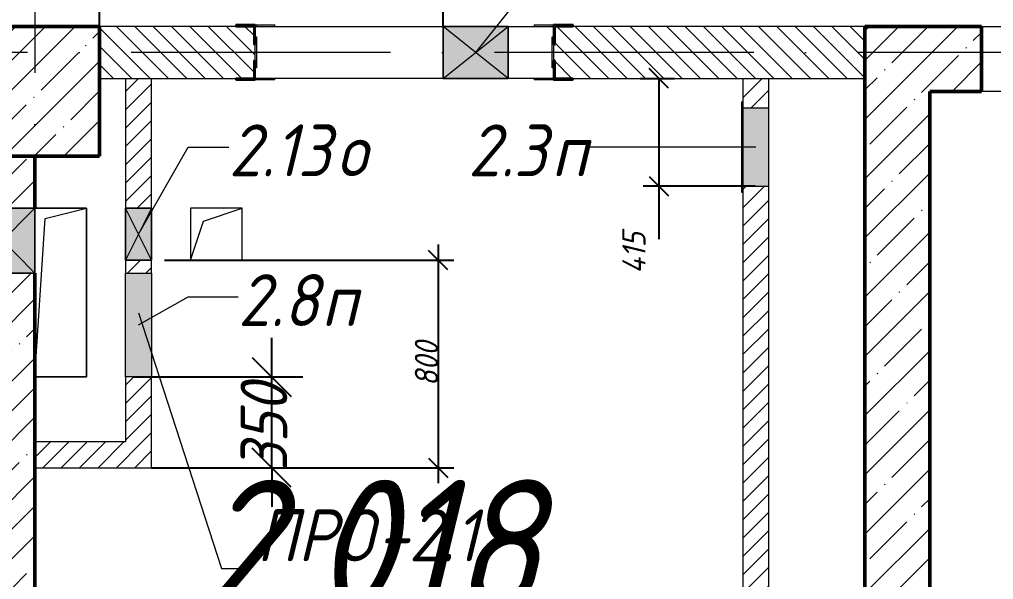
# Model space of a CAD drawing. Header units: millimetres. Extents: x -537608 to 253996, y -217170 to 186033.
# Drawn here: x -121207 to -117452, y 15674 to 17831 of the extents above; entities that cross this region are included whole.
import ezdxf

# ---------------------------------------------------------------- set-up
doc = ezdxf.new("R2010")
doc.units = ezdxf.units.MM
doc.linetypes.add('50_200_ШТРИХ_1Т_ш5_п1_п1_', pattern=[1400, 1000, -200, 0, -200])
for name, color, linetype, lineweight in [('A-____-____-DIMS', 7, 'Continuous', 9), ('A-DETL-GENF-OTLN', 7, 'Continuous', 9), ('A-FLOR-____-OTLN', 7, 'Continuous', 9), ('A-GENM-____-IDEN', 7, 'Continuous', 9), ('A-GENM-____-MCUT', 7, 'Continuous', 25), ('A-GENM-____-OTLN', 7, 'Continuous', 9), ('A-GENM-____-OTLN-1', 7, 'Continuous', 25), ('A-GLAZ-____-IDEN', 7, 'Continuous', 9), ('A-GLAZ-____-OTLN', 7, 'Continuous', 9), ('A-WALL-____-MCUT', 7, 'Continuous', 13), ('A-WALL-____-MCUT-2', 7, 'Continuous', 50), ('A-WALL-____-OTLN', 7, 'Continuous', 9), ('A-WALL-____-PATT-1', 7, 'Continuous', 9), ('A-WALL-FNSH-MCUT-1', 7, 'Continuous', 9), ('I-WALL-____-OTLN', 7, 'Continuous', 9), ('S-COLS-____-MCUT', 7, 'Continuous', 50), ('S-COLS-____-OTLN', 7, 'Continuous', 9), ('S-GRID-____-OTLN-1', 7, '50_200_ШТРИХ_1Т_ш5_п1_п1_', 9), ('Марки помещений', 7, 'Continuous', 9)]:
    doc.layers.add(name, color=color, linetype=linetype, lineweight=lineweight)
doc.layers.add('A-GLAZ-____-OTLN-1', color=7, linetype='Continuous', lineweight=9, true_color=0xc0c0c0)
doc.styles.add('ISOCPEUR_I_10', font='isocpeui.ttf', dxfattribs={"width": 0.9, "height": 180})
doc.styles.add('ISOCPEUR_I_11', font='isocpeui.ttf', dxfattribs={"width": 0.9, "height": 200})
doc.styles.add('ISOCPEUR_I_2', font='isocpeui.ttf', dxfattribs={"width": 0.9, "height": 140})
doc.styles.add('ISOCPEUR_I_7', font='isocpeui.ttf', dxfattribs={"width": 0.9, "height": 90})
doc.dimstyles.new('ISO-1_8_0_9К_СРЕДНИЙ_Кладочные_1', dxfattribs={"dimscale": 304.8, "dimtxt": 89.638306, "dimasz": 0.246063, "dimexe": 0.19685, "dimexo": 0, "dimgap": 0, "dimtad": 1, "dimdec": 3, "dimrnd": 0.001, "dimdsep": 46, "dimtxsty": 'ISOCPEUR_I_7', "dimblk1": 'OBLIQUE', "dimblk2": 'OBLIQUE', "dimsah": 1, "dimcen": 0.09, "dimdle": 0.19685, "dimazin": 0, "dimtfac": 1, "dimtdec": 4, "dimtix": 1, "dimtmove": 0, "dimatfit": 3, "dimfxl": 1, "dimtvp": 1, "dimtolj": 1, "dimtzin": 0, "dimarcsym": 2})
doc.dimstyles.new('ISO-1_8_0_9К_СРЕДНИЙ_Кладочные_2', dxfattribs={"dimscale": 304.8, "dimtxt": 89.638306, "dimasz": 0.246063, "dimexe": 0.19685, "dimexo": 0, "dimgap": 0, "dimtad": 1, "dimdec": 3, "dimrnd": 0.001, "dimdsep": 46, "dimtxsty": 'ISOCPEUR_I_7', "dimblk1": 'OBLIQUE', "dimblk2": 'OBLIQUE', "dimsah": 1, "dimcen": 0.09, "dimdle": 0.19685, "dimazin": 0, "dimtfac": 1, "dimtdec": 4, "dimtix": 1, "dimtmove": 1, "dimatfit": 3, "dimfxl": 1, "dimtvp": 1, "dimtolj": 1, "dimtzin": 0, "dimarcsym": 2})
doc.dimstyles.new('ISO-1_8_0_9К_СРЕДНИЙ_Кладочные_3', dxfattribs={"dimscale": 304.8, "dimtxt": 179.276612, "dimasz": 0.492126, "dimexe": 0.393701, "dimexo": 0, "dimgap": 0, "dimtad": 1, "dimdec": 3, "dimrnd": 0.001, "dimdsep": 46, "dimtxsty": 'ISOCPEUR_I_10', "dimblk1": 'OBLIQUE', "dimblk2": 'OBLIQUE', "dimsah": 1, "dimcen": 0.09, "dimdle": 0.393701, "dimazin": 0, "dimtfac": 1, "dimtdec": 4, "dimtix": 1, "dimtmove": 0, "dimatfit": 3, "dimfxl": 1, "dimtvp": 1, "dimtolj": 1, "dimtzin": 0, "dimarcsym": 2})
pattern_1 = [(45, (-184647.67, -45376.5), (-114.04925, 114.04925), []), (45, (-184533.62, -45376.5), (-114.04925, 114.04925), [201.612, -40.322, 3.353, -36.97])]
pattern_2 = [(45, (-184647.673, -45376.493), (-35.35534, 35.35534), [])]

# ---------------------------------------------------------------- blocks, each defined once
blk = doc.blocks.new('BSC_Колонна _Прямоугольная - 500х500-V20-АР1_План отверстий 2 этажа в осях 1-64_Ю-ЯЯ')
at = {"layer": 'S-COLS-____-OTLN'}
h = blk.add_hatch(dxfattribs=at)
h.set_pattern_fill('FP_29', color=256, style=0, pattern_type=2)
h.set_pattern_definition([(45, (-63500, -62931.04), (-114.04925, 114.04925), []), (45, (-63385.95, -62931.04), (-114.04925, 114.04925), [201.613, -40.323, 3.353, -36.97])])
h.paths.add_polyline_path([(-250, -250), (250, -250), (250, 250), (-250, 250)], flags=0)
at = {"layer": 'S-COLS-____-MCUT'}
for p, q in [((250, 250), (-250, 250)), ((-250, 250), (-250, -250)), ((250, -250), (250, 250)), ((-250, -250), (250, -250))]:
    blk.add_line(p, q, dxfattribs=at)
blk = doc.blocks.new('154_Стойка_СКБ_Уголок - СМ-2180_200-28268025-АР1_План отверстий 2 этажа в осях 1-64_Ю-ЯЯ')
at = {"layer": 'A-GENM-____-MCUT'}
for p, q in [((125, 156), (125, 81)), ((200, 156), (125, 156)), ((200, 150), (200, 156)), ((131, 81), (131, 150)), ((131, 150), (200, 150)), ((125, 81), (131, 81)), ((131, 19), (125, 19)), ((125, 19), (125, -56)), ((131, -50), (131, 19)), ((125, -56), (200, -56)), ((200, -50), (131, -50)), ((200, -56), (200, -50))]:
    blk.add_line(p, q, dxfattribs=at)
blk = doc.blocks.new('Стойка_Влож_Полоса боковая - Полоса-28213942-АР1_План отверстий 2 этажа в осях 1-64_Ю-ЯЯ')
at = {"layer": 'A-GENM-____-OTLN'}
for p, q in [((-5, 60), (0, 60)), ((-5, -60), (-5, 60)), ((0, -60), (-5, -60))]:
    blk.add_line(p, q, dxfattribs=at)
blk = doc.blocks.new('Стойка_Влож_Уголок_Опорный - Уголок-28213941-АР1_План отверстий 2 этажа в осях 1-64_Ю-ЯЯ')
at = {"layer": 'A-GENM-____-OTLN'}
for p, q in [((-212, -6), (-212, 0)), ((0, 0), (0, -6)), ((-212, -75), (-212, -6)), ((-212, -6), (-206, -6)), ((-6, -6), (0, -6)), ((0, -6), (0, -75)), ((-212, -75), (-206, -75)), ((-6, -75), (0, -75))]:
    blk.add_line(p, q, dxfattribs=at)
blk = doc.blocks.new('AR_Отверстие Ниша - Лючок-32403372-АР1_План отверстий 2 этажа в осях 1-64_Ю-ЯЯ')
at = {"layer": 'A-GLAZ-____-OTLN'}
blk.add_hatch(color=256, dxfattribs=at).paths.add_polyline_path([(200, 50), (-200, 50), (-200, -50), (200, -50)], flags=0)
for p, q in [((-200, 50), (200, 50)), ((-200, -50), (-200, 50)), ((200, 50), (200, -50)), ((200, -50), (-200, -50))]:
    blk.add_line(p, q, dxfattribs=at)
blk = doc.blocks.new('AR_Отверстие Ниша - Лючок-32402810-АР1_План отверстий 2 этажа в осях 1-64_Ю-ЯЯ')
at = {"layer": 'A-GLAZ-____-OTLN'}
blk.add_hatch(color=256, dxfattribs=at).paths.add_polyline_path([(150, -50), (150, 50), (-150, 50), (-150, -50)], flags=0)
for p, q in [((150, 50), (-150, 50)), ((-150, 50), (-150, -50)), ((150, -50), (150, 50)), ((-150, -50), (150, -50))]:
    blk.add_line(p, q, dxfattribs=at)
blk = doc.blocks.new('Л_Общий_Лючок - Лючок-29778125-АР1_План отверстий 2 этажа в осях 1-64_Ю-ЯЯ')
at = {"layer": 'A-GLAZ-____-OTLN-1'}
blk.add_hatch(color=256, dxfattribs=at).paths.add_polyline_path([(-24, 0), (324, 0), (324, 6), (-24, 6)], flags=0)
at = {"layer": 'A-GLAZ-____-OTLN'}
for p, q in [((324, 6), (-24, 6)), ((-24, 6), (-24, 0)), ((324, 6), (324, 0))]:
    blk.add_line(p, q, dxfattribs=at)
blk = doc.blocks.new('AR_Отверстие прямоугольное _в стене_ - AR_Отверстие прямоугольное _в стене__ВК-32402728-АР1_План отверстий 2 этажа в осях 1-64_Ю-ЯЯ')
at = {"layer": 'A-GLAZ-____-OTLN'}
blk.add_hatch(color=256, dxfattribs=at).paths.add_polyline_path([(100, 50), (-100, 50), (-100, -50), (100, -50)], flags=0)
at = {"layer": 'A-DETL-GENF-OTLN'}
for p, q in [((-100, -50), (-100, 50)), ((-100, 50), (100, 50)), ((100, 50), (-100, -50)), ((-100, 50), (100, -50)), ((100, 50), (-100, 50)), ((-100, 50), (-100, -50)), ((100, 50), (100, -50)), ((100, -50), (100, 50)), ((100, -50), (-100, -50)), ((-100, -50), (100, -50))]:
    blk.add_line(p, q, dxfattribs=at)
blk = doc.blocks.new('AR_Отверстие прямоугольное _в плите_ - AR_Отверстие прямоугольное _в плите_-30459207-АР1_План отверстий 2 этажа в осях 1-64_Ю-ЯЯ')
at = {"layer": 'A-GENM-____-OTLN'}
for p, q in [((100, 100), (-100, 100)), ((-100, 100), (-100, -100)), ((-50, 50), (100, 100)), ((100, -100), (100, 100)), ((-100, -100), (-50, 50)), ((-100, -100), (100, -100))]:
    blk.add_line(p, q, dxfattribs=at)
blk = doc.blocks.new('AR_Отверстие прямоугольное _в плите_ - AR_Отверстие прямоугольное _в плите_-30459250-АР1_План отверстий 2 этажа в осях 1-64_Ю-ЯЯ')
at = {"layer": 'A-GENM-____-OTLN'}
for p, q in [((100, 325), (-100, 325)), ((-60, 285), (100, 325)), ((100, -325), (100, 325)), ((-100, -325), (-60, 285)), ((-100, -325), (100, -325))]:
    blk.add_line(p, q, dxfattribs=at)
blk = doc.blocks.new('AR_Отверстие прямоугольное _в стене__БезПР - AR_Отверстие прямоугольное _в стене__БезПР-30458034-АР1_План отверстий 2 этажа в осях 1-64_Ю-ЯЯ')
at = {"layer": 'A-GLAZ-____-OTLN-1'}
blk.add_hatch(color=256, dxfattribs=at).paths.add_polyline_path([(125, -125), (125, 125), (-125, 125), (-125, -125)], flags=0)
at = {"layer": 'A-DETL-GENF-OTLN'}
for p, q in [((-125, -125), (-125, 125)), ((-125, 125), (125, 125)), ((125, 125), (-125, -125)), ((-125, 125), (125, -125)), ((125, 125), (-125, 125)), ((-125, 125), (-125, -125)), ((125, 125), (125, -125)), ((125, -125), (125, 125)), ((125, -125), (-125, -125)), ((-125, -125), (125, -125))]:
    blk.add_line(p, q, dxfattribs=at)
blk = doc.blocks.new('AR_Отверстие прямоугольное _в стене__БезПР - AR_Отверстие прямоугольное _в стене__БезПР-36427681-АР1_План отверстий 2 этажа в осях 1-64_Ю-ЯЯ')
at = {"layer": 'A-GLAZ-____-OTLN'}
blk.add_hatch(color=256, dxfattribs=at).paths.add_polyline_path([(125, 100), (-125, 100), (-125, -100), (125, -100)], flags=0)
at = {"layer": 'A-DETL-GENF-OTLN'}
for p, q in [((-125, -100), (-125, 100)), ((-125, 100), (125, 100)), ((125, 100), (-125, -100)), ((-125, 100), (125, -100)), ((125, 100), (-125, 100)), ((-125, 100), (-125, -100)), ((125, 100), (125, -100)), ((125, -100), (125, 100)), ((125, -100), (-125, -100)), ((-125, -100), (125, -100))]:
    blk.add_line(p, q, dxfattribs=at)
at = {"layer": 'A-GLAZ-____-OTLN'}
blk.add_line((125, 100), (-125, 100), dxfattribs=at)
blk = doc.blocks.new('_Oblique')
at = {"color": 0, "linetype": 'ByBlock', "lineweight": -2}
blk.add_line((-0.5, -0.5), (0.5, 0.5), dxfattribs=at)
blk = doc.blocks.new('*D2275')
at = {"layer": 'A-____-____-DIMS', "color": 0, "lineweight": -2, "transparency": 16777216}
for p, q in [((-120234.2, 16454.5), (-120234.2, 16604.5)), ((-120772.1, 16454.5), (-120114.2, 16454.5)), ((-120234.2, 16104.5), (-120234.2, 16454.5)), ((-120697.7, 16104.5), (-120114.2, 16104.5)), ((-120234.2, 16104.5), (-120234.2, 15954.5))]:
    blk.add_line(p, q, dxfattribs=at)
at = {"layer": 'Defpoints', "color": 0, "transparency": 16777216}
for p in [(-120772.1, 16454.5), (-120234.2, 16454.5), (-120697.7, 16104.5)]:
    blk.add_point(p, dxfattribs=at)
at = {"layer": 'A-____-____-DIMS', "color": 0, "lineweight": -2, "transparency": 16777216, "xscale": 150, "yscale": 150, "zscale": 150}
for p, rotation in [((-120234.2, 16454.5), 270), ((-120234.2, 16104.5), 90)]:
    blk.add_blockref('_Oblique', p, dxfattribs=dict(at, rotation=rotation))
at = {"layer": 'A-____-____-DIMS', "color": 0, "transparency": 16777216, "insert": (-120354.2, 16086.6), "char_height": 180, "width": 409.578, "attachment_point": 1, "rotation": 90, "line_spacing_factor": 1.149209, "style": 'ISOCPEUR_I_10'}
blk.add_mtext('\\A1;350', dxfattribs=at)
blk = doc.blocks.new('*D2302')
at = {"layer": 'A-____-____-DIMS', "color": 0, "lineweight": -2, "transparency": 16777216}
for p, q in [((-118813.8, 17604.5), (-118682.1, 17604.5)), ((-118742.1, 17604.5), (-118742.1, 17129.5)), ((-118370.2, 17189.5), (-118802.1, 17189.5)), ((-118742.1, 17189.5), (-118742.1, 16984.5))]:
    blk.add_line(p, q, dxfattribs=at)
at = {"layer": 'Defpoints', "color": 0, "transparency": 16777216}
for p in [(-118813.8, 17604.5), (-118742.1, 17604.5), (-118370.2, 17189.5)]:
    blk.add_point(p, dxfattribs=at)
at = {"layer": 'A-____-____-DIMS', "color": 0, "lineweight": -2, "transparency": 16777216, "xscale": 75, "yscale": 75, "zscale": 75}
for p, rotation in [((-118742.1, 17604.5), 90), ((-118742.1, 17189.5), 270)]:
    blk.add_blockref('_Oblique', p, dxfattribs=dict(at, rotation=rotation))
at = {"layer": 'A-____-____-DIMS', "color": 0, "transparency": 16777216, "insert": (-118882.9, 16852.1), "char_height": 90, "width": 384.755, "attachment_point": 1, "rotation": 90, "line_spacing_factor": 1.149209, "style": 'ISOCPEUR_I_7'}
blk.add_mtext('\\A1;415', dxfattribs=at)
blk = doc.blocks.new('*D2304')
at = {"layer": 'A-____-____-DIMS', "color": 0, "lineweight": -2, "transparency": 16777216}
for p, q in [((-119592.6, 16964.5), (-119592.6, 16044.5)), ((-120647.7, 16904.5), (-119532.6, 16904.5)), ((-120697.7, 16104.5), (-119532.6, 16104.5))]:
    blk.add_line(p, q, dxfattribs=at)
at = {"layer": 'Defpoints', "color": 0, "transparency": 16777216}
for p in [(-120647.7, 16904.5), (-120697.7, 16104.5), (-119592.6, 16104.5)]:
    blk.add_point(p, dxfattribs=at)
at = {"layer": 'A-____-____-DIMS', "color": 0, "lineweight": -2, "transparency": 16777216, "xscale": 75, "yscale": 75, "zscale": 75}
for p, rotation in [((-119592.6, 16904.5), 90), ((-119592.6, 16104.5), 270)]:
    blk.add_blockref('_Oblique', p, dxfattribs=dict(at, rotation=rotation))
at = {"layer": 'A-____-____-DIMS', "color": 0, "transparency": 16777216, "insert": (-119637.6, 16504.5), "char_height": 90, "width": 409.578, "attachment_point": 5, "rotation": 90, "style": 'ISOCPEUR_I_7'}
blk.add_mtext('\\A1;800', dxfattribs=at)
blk = doc.blocks.new('*D2353')
at = {"layer": 'A-____-____-DIMS', "color": 0, "lineweight": -2, "transparency": 16777216}
for p, q in [((-120897.7, 17804.5), (-120897.7, 18122.9)), ((-119572.7, 17804.5), (-119572.7, 18122.9)), ((-120957.7, 18062.9), (-119512.7, 18062.9))]:
    blk.add_line(p, q, dxfattribs=at)
at = {"layer": 'Defpoints', "color": 0, "transparency": 16777216}
for p in [(-119572.7, 18062.9), (-120897.7, 17804.5), (-119572.7, 17804.5)]:
    blk.add_point(p, dxfattribs=at)
at = {"layer": 'A-____-____-DIMS', "color": 0, "lineweight": -2, "transparency": 16777216, "xscale": 75, "yscale": 75, "zscale": 75, "rotation": 180}
blk.add_blockref('_Oblique', (-120897.7, 18062.9), dxfattribs=at)
at = {"layer": 'A-____-____-DIMS', "color": 0, "lineweight": -2, "transparency": 16777216, "xscale": 75, "yscale": 75, "zscale": 75}
blk.add_blockref('_Oblique', (-119572.7, 18062.9), dxfattribs=at)
at = {"layer": 'A-____-____-DIMS', "color": 0, "transparency": 16777216, "insert": (-120235.2, 18107.9), "char_height": 90, "width": 504.733, "attachment_point": 5, "style": 'ISOCPEUR_I_7'}
blk.add_mtext('\\A1;1325', dxfattribs=at)

msp = doc.modelspace()

# ---------------------------------------------------------------- hatches: boundary and pattern name
at = {"layer": 'A-WALL-____-PATT-1'}
h = msp.add_hatch(dxfattribs=at)
h.set_pattern_fill('FP_6', color=256, style=0, pattern_type=2)
h.set_pattern_definition([(135, (-184647.673, -45376.493), (-35.35534, -35.35534), [])])
h.paths.add_polyline_path([(-119141.6725, 17604.5485), (-117947.6725, 17604.5485), (-117947.6725, 17804.5485), (-119141.6725, 17804.5485), (-119141.6725, 17735.5485), (-119147.6725, 17735.5485), (-119147.6725, 17673.5485), (-119141.6725, 17673.5485), (-119141.6725, 17605.5485)], flags=0)
h.paths.add_polyline_path([(-120897.6725, 17604.5485), (-120303.6725, 17604.5485), (-120303.6725, 17673.5485), (-120297.6725, 17673.5485), (-120297.6725, 17735.5485), (-120303.6725, 17735.5485), (-120303.6725, 17804.5485), (-120897.6725, 17804.5485)], flags=0)
h = msp.add_hatch(dxfattribs=at)
h.set_pattern_fill('FP_13', color=256, style=0, pattern_type=2)
h.set_pattern_definition(pattern_1)
h.paths.add_polyline_path([(-117947.6725, 10304.5485), (-117697.6725, 10304.5485), (-117697.6725, 17804.5485), (-117947.6725, 17804.5485), (-117947.6725, 11848.0984)], flags=0)
h = msp.add_hatch(dxfattribs=at)
h.set_pattern_fill('FP_13', color=256, style=0, pattern_type=2)
h.set_pattern_definition(pattern_1)
h.paths.add_polyline_path([(-115397.6725, 17554.5485), (-115397.6725, 17804.5485), (-115897.6725, 17804.5485), (-115897.6725, 17554.5485)], flags=0)
h.paths.add_polyline_path([(-117497.8283, 17554.5485), (-117497.6725, 17554.5485), (-117497.8283, 17804.5485), (-117697.6725, 17804.5485), (-117697.6725, 17554.5485)], flags=0)
h = msp.add_hatch(dxfattribs=at)
h.set_pattern_fill('FP_5', color=256, style=0, pattern_type=2)
h.set_pattern_definition(pattern_2)
h.paths.add_polyline_path([(-120697.6725, 16204.5485), (-120697.6725, 16454.5485), (-120797.6725, 16454.5485), (-120797.6725, 16204.5485)], flags=0)
h.paths.add_polyline_path([(-120797.6725, 16854.5485), (-120697.6725, 16854.5485), (-120697.6725, 16904.5485), (-120797.6725, 16904.5485)], flags=0)
h.paths.add_polyline_path([(-120797.6725, 17104.5485), (-120697.6725, 17104.5485), (-120697.6725, 17604.5485), (-120797.6725, 17604.5485)], flags=0)
h = msp.add_hatch(dxfattribs=at)
h.set_pattern_fill('FP_5', color=256, style=0, pattern_type=2)
h.set_pattern_definition(pattern_2)
h.paths.add_polyline_path([(-118417.6725, 10054.5485), (-118317.6725, 10054.5485), (-118317.6725, 10154.5485), (-118417.6725, 10154.5485)], flags=0)
h.paths.add_polyline_path([(-118325.4395, 10454.5485), (-118317.6725, 10454.5485), (-118317.6725, 11984.5485), (-118417.6725, 11984.5485), (-118417.6725, 10454.5485)], flags=0)
h.paths.add_polyline_path([(-118359.0317, 12184.5485), (-118317.6725, 12184.5485), (-118317.6725, 12604.5485), (-118320.6725, 12604.5485), (-118320.6725, 12651.5485), (-118414.6725, 12651.5485), (-118414.6725, 12604.5485), (-118417.6725, 12604.5485), (-118417.6725, 12184.5485), (-118414.6725, 12184.5485)], flags=0)
h.paths.add_polyline_path([(-118317.6725, 12654.5485), (-118317.6725, 13644.5485), (-118417.6725, 13644.5485), (-118417.6725, 12654.5485), (-118320.6725, 12654.5485)], flags=0)
h.paths.add_polyline_path([(-118395.1483, 14044.5485), (-118317.6725, 14044.5485), (-118317.6725, 14474.5485), (-118417.6725, 14474.5485), (-118417.6725, 14044.5485)], flags=0)
h.paths.add_polyline_path([(-118317.6725, 14974.5485), (-118317.6725, 17189.5485), (-118417.6725, 17189.5485), (-118417.6725, 14974.5485), (-118413.2065, 14974.5485)], flags=0)
h.paths.add_polyline_path([(-118317.6725, 17489.5485), (-118317.6725, 17604.5485), (-118417.6725, 17604.5485), (-118417.6725, 17489.5485), (-118322.4642, 17489.5485)], flags=0)
h = msp.add_hatch(dxfattribs=at)
h.set_pattern_fill('FP_13', color=256, style=0, pattern_type=2)
h.set_pattern_definition(pattern_1)
h.paths.add_polyline_path([(-121147.6725, 10304.5485), (-121147.6725, 16854.5485), (-121397.6725, 16854.5485), (-121397.6725, 10304.5485)], flags=0)
h.paths.add_polyline_path([(-121356.0059, 17104.5485), (-121147.6725, 17104.5485), (-121147.6725, 17304.5485), (-121397.6725, 17304.5485), (-121397.6725, 17104.5485)], flags=0)
h = msp.add_hatch(dxfattribs=at)
h.set_pattern_fill('FP_5', color=256, style=0, pattern_type=2)
h.set_pattern_definition(pattern_2)
h.paths.add_polyline_path([(-121147.6725, 16104.5485), (-120697.6725, 16104.5485), (-120697.6725, 16204.5485), (-121147.6725, 16204.5485)], flags=0)

# ---------------------------------------------------------------- linework, layer by layer
at = {"layer": 'A-FLOR-____-OTLN'}
for p, q in [((-121147.6725, 17104.5485), (-120947.6725, 17104.5485)), ((-120947.6725, 17104.5485), (-120947.6725, 16454.5485)), ((-120947.6725, 16454.5485), (-121147.6725, 16454.5485))]:
    msp.add_line(p, q, dxfattribs=at)
at = {"layer": 'A-GENM-____-IDEN'}
for p, q in [((-120747.6725, 16701.7653), (-120427.3437, 15716.7734)), ((-120427.3437, 15716.7734), (-120339.8738, 15716.7734))]:
    msp.add_line(p, q, dxfattribs=at)
at = {"layer": 'A-GLAZ-____-IDEN'}
for p, q in [((-119447.6725, 17704.5485), (-119043.6179, 18209.5162)), ((-120747.6725, 17004.5485), (-120555.8893, 17339.5485)), ((-120555.8893, 17339.5485), (-120399.6561, 17339.5485)), ((-118367.6725, 17339.5485), (-119013.0748, 17339.5485)), ((-120747.6725, 16654.5485), (-120555.8893, 16762.6227)), ((-120555.8893, 16762.6227), (-120364.1061, 16762.6227))]:
    msp.add_line(p, q, dxfattribs=at)
at = {"layer": 'A-WALL-____-MCUT'}
for p, q in [((-120372.6725, 17804.5485), (-120897.6725, 17804.5485)), ((-117947.6725, 17804.5485), (-119072.6725, 17804.5485)), ((-120297.6725, 17673.5485), (-120297.6725, 17735.5485)), ((-119147.6725, 17735.5485), (-119147.6725, 17673.5485)), ((-120897.6725, 17604.5485), (-120372.6725, 17604.5485)), ((-119072.6725, 17604.5485), (-117947.6725, 17604.5485))]:
    msp.add_line(p, q, dxfattribs=at)
at = {"layer": 'A-WALL-____-MCUT-2'}
for p, q in [((-117497.6725, 17804.5485), (-117947.6725, 17804.5485)), ((-117947.6725, 17804.5485), (-117947.6725, 10304.5485)), ((-117497.6725, 17554.5485), (-117497.6725, 17804.5485)), ((-117697.6725, 10304.5485), (-117697.6725, 17554.5485)), ((-117697.6725, 17554.5485), (-117497.6725, 17554.5485)), ((-121147.6725, 17104.5485), (-121147.6725, 17304.5485)), ((-121147.6725, 10304.5485), (-121147.6725, 16854.5485))]:
    msp.add_line(p, q, dxfattribs=at)
at = {"layer": 'A-WALL-____-OTLN'}
for p, q in [((-117497.6725, 17804.5485), (-115897.6725, 17804.5485)), ((-115897.6725, 17554.5485), (-117497.6725, 17554.5485))]:
    msp.add_line(p, q, dxfattribs=at)
at = {"layer": 'A-WALL-FNSH-MCUT-1'}
for p, q in [((-120797.6725, 17604.5485), (-120797.6725, 17104.5485)), ((-120697.6725, 17104.5485), (-120697.6725, 17604.5485)), ((-118417.6725, 17604.5485), (-118417.6725, 17489.5485)), ((-118317.6725, 17489.5485), (-118317.6725, 17604.5485)), ((-118417.6725, 17189.5485), (-118417.6725, 15304.5485)), ((-118317.6725, 14974.5485), (-118317.6725, 17189.5485)), ((-120797.6725, 16904.5485), (-120797.6725, 16854.5485)), ((-120697.6725, 16854.5485), (-120697.6725, 16904.5485)), ((-120797.6725, 16454.5485), (-120797.6725, 16204.5485)), ((-120697.6725, 16104.5485), (-120697.6725, 16454.5485)), ((-120797.6725, 16204.5485), (-121147.6725, 16204.5485)), ((-121147.6725, 16104.5485), (-120697.6725, 16104.5485))]:
    msp.add_line(p, q, dxfattribs=at)
at = {"layer": 'I-WALL-____-OTLN'}
for p, q in [((-120297.6725, 17804.5485), (-119572.6725, 17804.5485)), ((-119322.6725, 17804.5485), (-119147.6725, 17804.5485)), ((-119572.6725, 17604.5485), (-120297.6725, 17604.5485)), ((-119147.6725, 17604.5485), (-119322.6725, 17604.5485))]:
    msp.add_line(p, q, dxfattribs=at)
at = {"layer": 'S-GRID-____-OTLN-1'}
for p, q in [((-117947.6725, 45516.3579), (-117947.6725, 7515.0943)), ((-121147.6725, 45228.1003), (-121147.6725, 7656.213)), ((-80573.2659, 17704.5485), (-189316.4427, 17704.5485))]:
    msp.add_line(p, q, dxfattribs=at)

# ---------------------------------------------------------------- block references
at = {"layer": 'A-GENM-____-OTLN'}
for name, p, rotation in [('Стойка_Влож_Уголок_Опорный - Уголок-28213941-АР1_План отверстий 2 этажа в осях 1-64_Ю-ЯЯ', (-120297.6725, 17810.5485), 89.99999999999955), ('Стойка_Влож_Уголок_Опорный - Уголок-28213941-АР1_План отверстий 2 этажа в осях 1-64_Ю-ЯЯ', (-119147.6725, 17598.5485), 269.9999999999995), ('Стойка_Влож_Полоса боковая - Полоса-28213942-АР1_План отверстий 2 этажа в осях 1-64_Ю-ЯЯ', (-120297.6725, 17704.5485), 180)]:
    msp.add_blockref(name, p, dxfattribs=dict(at, rotation=rotation))
for name, p in [('Стойка_Влож_Полоса боковая - Полоса-28213942-АР1_План отверстий 2 этажа в осях 1-64_Ю-ЯЯ', (-119147.6725, 17704.5485)), ('AR_Отверстие прямоугольное _в плите_ - AR_Отверстие прямоугольное _в плите_-30459250-АР1_План отверстий 2 этажа в осях 1-64_Ю-ЯЯ', (-121047.6725, 16779.5485)), ('AR_Отверстие прямоугольное _в плите_ - AR_Отверстие прямоугольное _в плите_-30459207-АР1_План отверстий 2 этажа в осях 1-64_Ю-ЯЯ', (-120447.6725, 17004.5485))]:
    msp.add_blockref(name, p, dxfattribs=at)
at = {"layer": 'A-GENM-____-OTLN-1', "rotation": 180}
msp.add_blockref('154_Стойка_СКБ_Уголок - СМ-2180_200-28268025-АР1_План отверстий 2 этажа в осях 1-64_Ю-ЯЯ', (-120172.6725, 17754.5485), dxfattribs=at)
at = {"layer": 'A-GENM-____-OTLN-1'}
msp.add_blockref('154_Стойка_СКБ_Уголок - СМ-2180_200-28268025-АР1_План отверстий 2 этажа в осях 1-64_Ю-ЯЯ', (-119272.6725, 17654.5485), dxfattribs=at)
at = {"layer": 'A-GLAZ-____-OTLN'}
for name, p, rotation in [('AR_Отверстие прямоугольное _в стене__БезПР - AR_Отверстие прямоугольное _в стене__БезПР-36427681-АР1_План отверстий 2 этажа в осях 1-64_Ю-ЯЯ', (-119447.6725, 17704.5485), 180), ('Л_Общий_Лючок - Лючок-29778125-АР1_План отверстий 2 этажа в осях 1-64_Ю-ЯЯ', (-118417.6725, 17189.5485), 90.00000000000006), ('AR_Отверстие Ниша - Лючок-32402810-АР1_План отверстий 2 этажа в осях 1-64_Ю-ЯЯ', (-118367.6725, 17339.5485), 270.0000000000001), ('AR_Отверстие прямоугольное _в стене__БезПР - AR_Отверстие прямоугольное _в стене__БезПР-30458034-АР1_План отверстий 2 этажа в осях 1-64_Ю-ЯЯ', (-121272.6725, 16979.5485), 269.9999999999999), ('AR_Отверстие прямоугольное _в стене_ - AR_Отверстие прямоугольное _в стене__ВК-32402728-АР1_План отверстий 2 этажа в осях 1-64_Ю-ЯЯ', (-120747.6725, 17004.5485), 270), ('AR_Отверстие Ниша - Лючок-32403372-АР1_План отверстий 2 этажа в осях 1-64_Ю-ЯЯ', (-120747.6725, 16654.5485), 270)]:
    msp.add_blockref(name, p, dxfattribs=dict(at, rotation=rotation))
at = {"layer": 'S-COLS-____-OTLN'}
msp.add_blockref('BSC_Колонна _Прямоугольная - 500х500-V20-АР1_План отверстий 2 этажа в осях 1-64_Ю-ЯЯ', (-121147.6725, 17554.5485), dxfattribs=at)

# ---------------------------------------------------------------- texts
at = {"layer": 'A-GENM-____-IDEN', "char_height": 200, "attachment_point": 1, "style": 'ISOCPEUR_I_11'}
for s, insert, width in [('ПРО', (-120292.7305, 15943.8895), 562.784625), ('-2.1', (-119828.3867, 15943.8895), 505.063125)]:
    msp.add_mtext(s, dxfattribs=dict(at, insert=insert, width=width))
at = {"layer": 'A-GLAZ-____-IDEN', "char_height": 200, "attachment_point": 1, "style": 'ISOCPEUR_I_11'}
for s, insert, width in [('2.13', (-120399.6561, 17427.1631), 505.063125), ('2.3', (-119477.1241, 17427.1631), 389.620125), ('\\fISOCPEUR|b0|i1|c204|p34|;\\W.9;о', (-119982.9374, 17427.1631), 158.734125), ('\\fISOCPEUR|b0|i1|c204|p34|;\\W.9;п', (-119155.6554, 17427.1631), 158.734125), ('2.8', (-120364.1061, 16850.2373), 389.620125), ('\\fISOCPEUR|b0|i1|c204|p34|;\\W.9;п', (-120042.6374, 16850.2373), 158.734125)]:
    msp.add_mtext(s, dxfattribs=dict(at, insert=insert, width=width))
at = {"layer": 'Марки помещений', "insert": (-120513.5176, 16057.9848), "char_height": 500, "width": 737.5525, "attachment_point": 1, "style": 'ISOCPEUR_I_2'}
msp.add_mtext('2.018', dxfattribs=at)

# ---------------------------------------------------------------- dimensions: what is measured, and where the dimension line sits
at = {"layer": 'A-____-____-DIMS'}
dim = msp.add_linear_dim(base=(-119572.6725, 18062.8548), p1=(-120897.6725, 17804.5485), p2=(-119572.6725, 17804.5485), dimstyle='ISO-1_8_0_9К_СРЕДНИЙ_Кладочные_2', override={"dimpost": '<>', "dimfxl": 1325}, dxfattribs=at)
dim.commit()
dim.dimension.update_dxf_attribs({"geometry": '*D2353', "text_midpoint": (-120235.1725, 18107.8548)})
for base, p1, p2, dimstyle, override, picture, middle in [((-118742.1301, 17604.5485), (-118370.1611, 17189.5485), (-118813.8193, 17604.5485), 'ISO-1_8_0_9К_СРЕДНИЙ_Кладочные_1', {"dimpost": '<>', "dimfxl": 607.501139}, '*D2302', (-118822.9154, 16984.5247)), ((-120234.246, 16454.5485), (-120697.6725, 16104.5485), (-120772.0866, 16454.5485), 'ISO-1_8_0_9К_СРЕДНИЙ_Кладочные_3', {"dimpost": '<>', "dimfxl": 357.82322}, '*D2275', (-120234.246, 16291.3588))]:
    dim = msp.add_linear_dim(base=base, p1=p1, p2=p2, angle=90, dimstyle=dimstyle, override=override, dxfattribs=at)
    dim.commit()
    dim.dimension.update_dxf_attribs({"geometry": picture, "text_midpoint": middle, "dimtype": 160, "text_rotation": 90})
dim = msp.add_linear_dim(base=(-119592.6306, 16104.5485), p1=(-120647.6725, 16904.5485), p2=(-120697.6725, 16104.5485), angle=90, dimstyle='ISO-1_8_0_9К_СРЕДНИЙ_Кладочные_2', override={"dimpost": '<>', "dimfxl": 801.560977}, dxfattribs=at)
dim.commit()
dim.dimension.update_dxf_attribs({"geometry": '*D2304', "text_midpoint": (-119637.6306, 16504.5485)})

doc.saveas('drawing.dxf')
